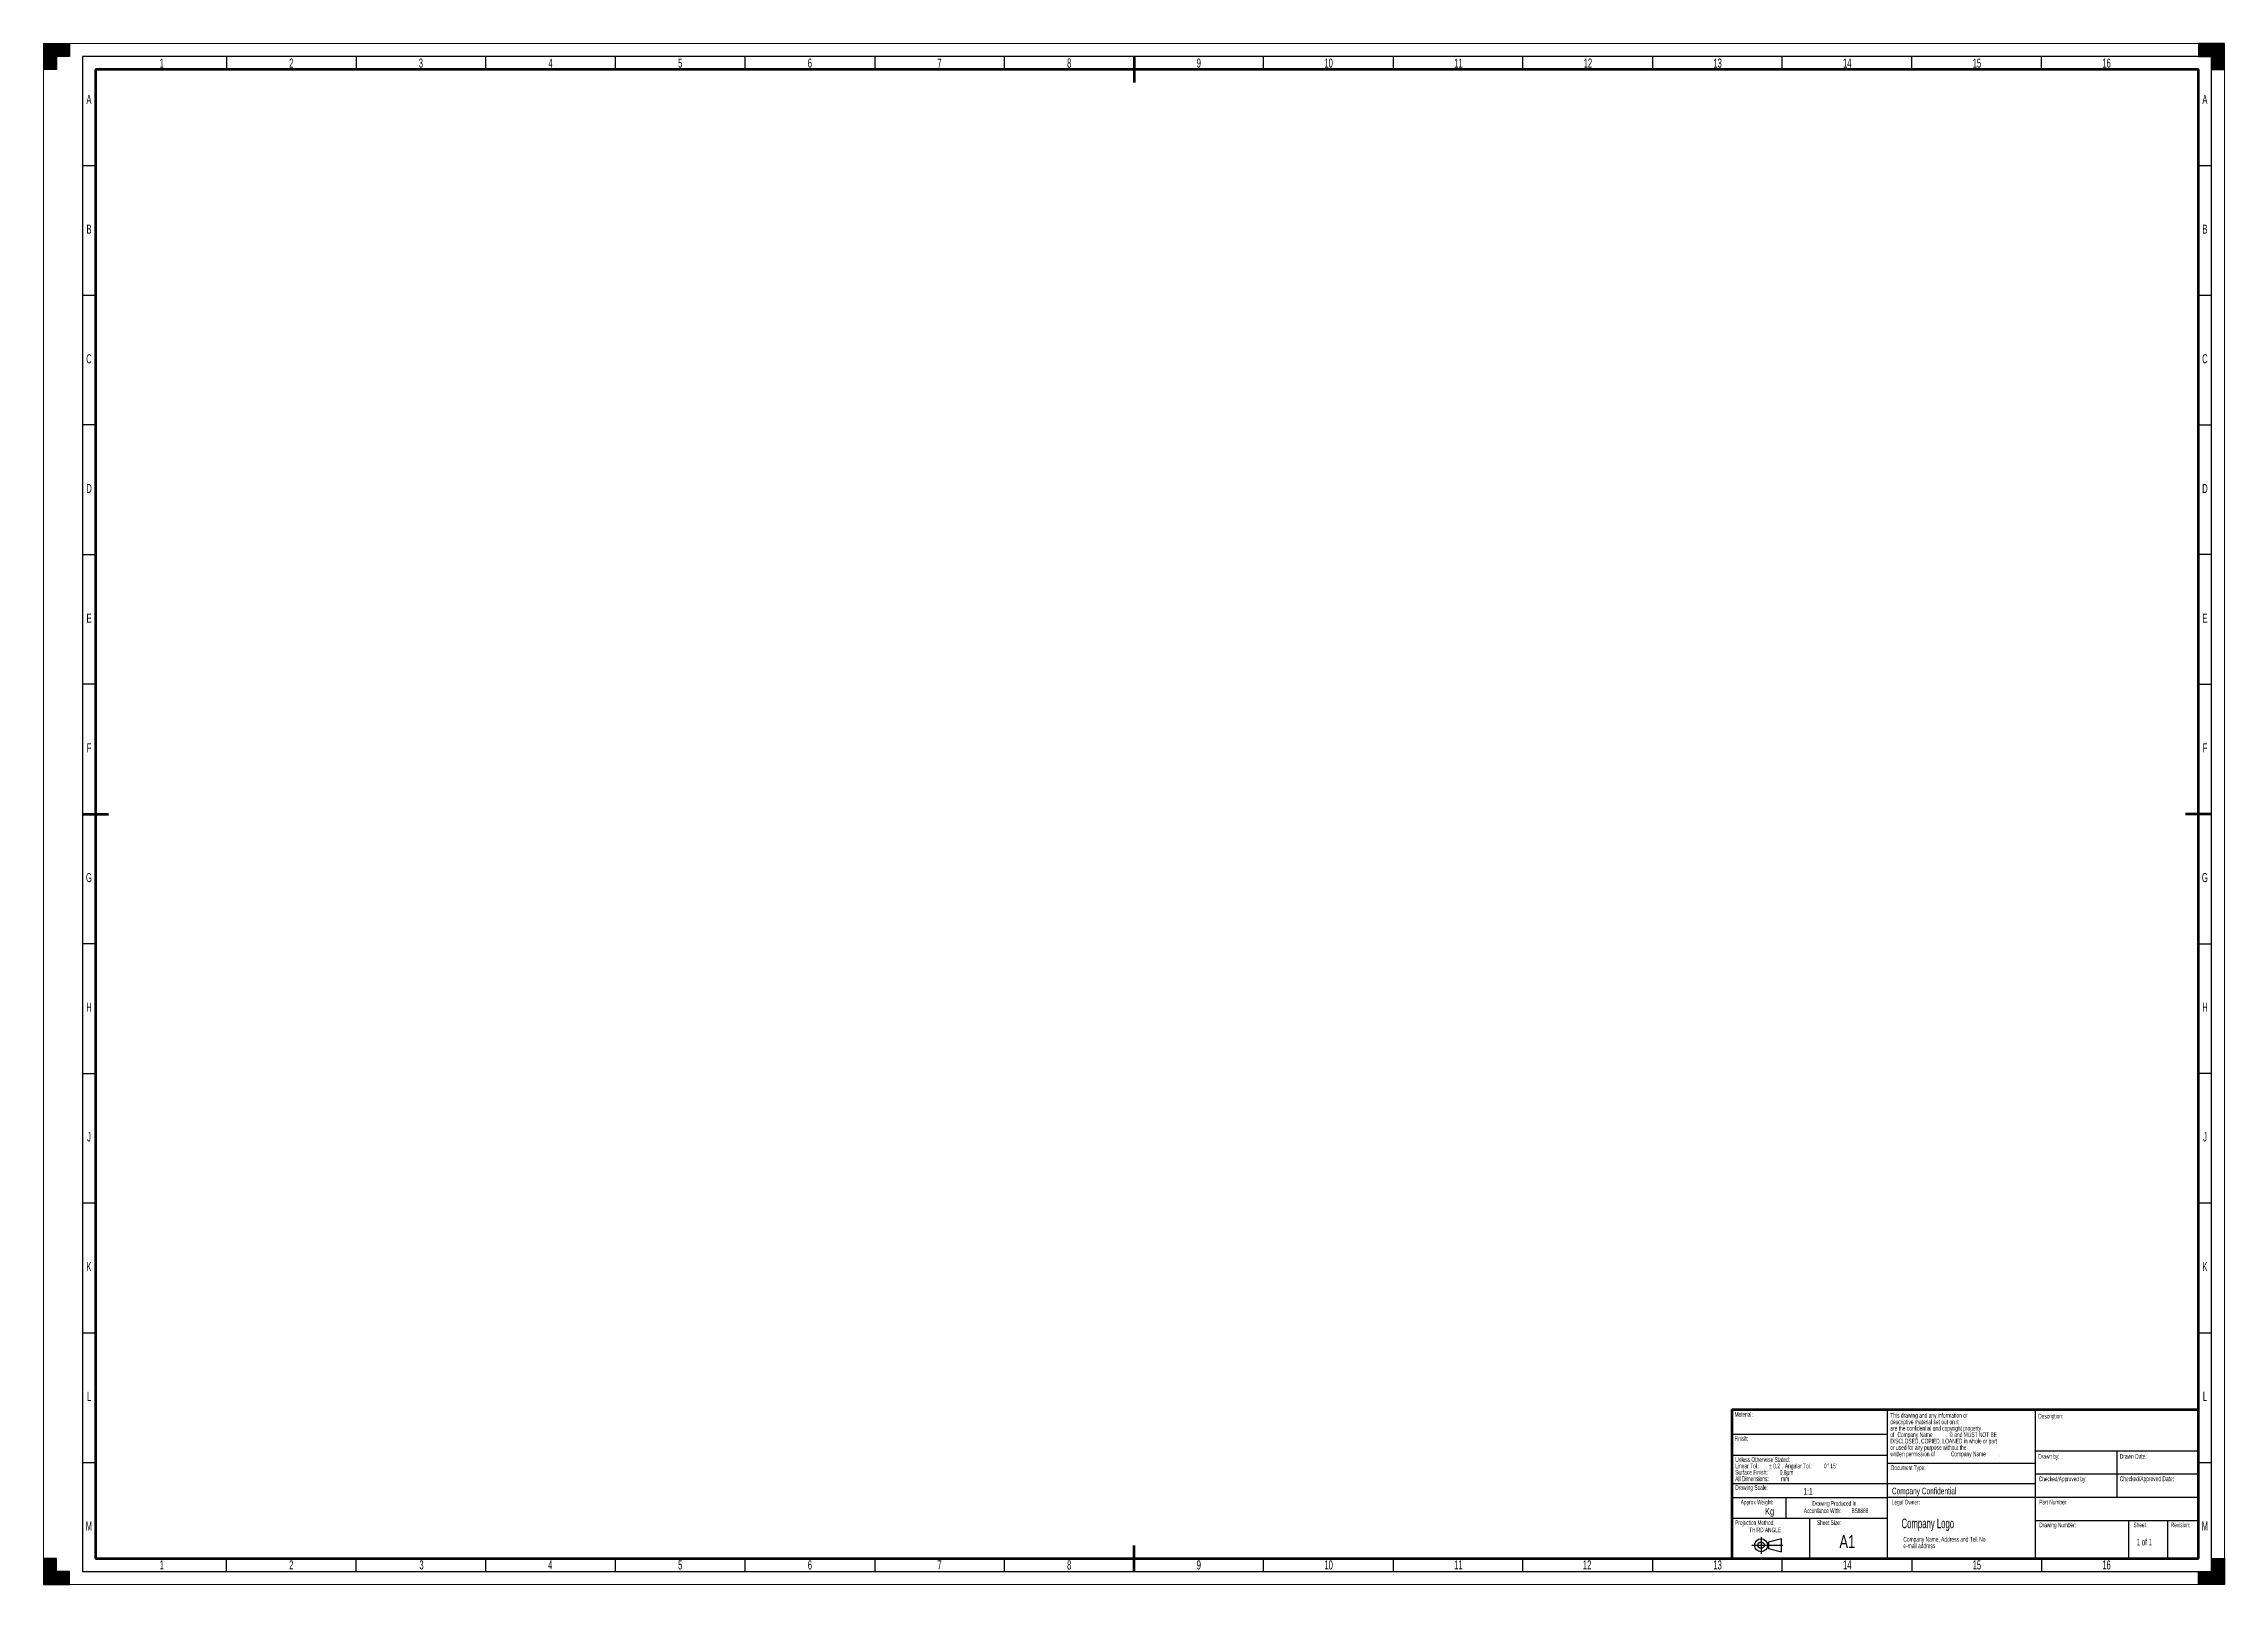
# Model space of a CAD drawing. Header units: millimetres. Extents: x 0 to 841, y 0 to 594.
import ezdxf

# ---------------------------------------------------------------- set-up
doc = ezdxf.new("R2010")
doc.units = ezdxf.units.MM
doc.layers.add('BORDER', color=7, linetype='Continuous')
doc.layers.add('TRIM', color=7, linetype='Continuous')
doc.styles.add('SLDTEXTSTYLE0', font='TXT', dxfattribs={"width": 0.605})
doc.styles.add('SLDTEXTSTYLE1', font='TXT', dxfattribs={"width": 0.57})
doc.styles.add('SLDTEXTSTYLE2', font='TXT', dxfattribs={"width": 0.75})

# ---------------------------------------------------------------- blocks, each defined once
blk = doc.blocks.new('SW_NOTE_0')
at = {"layer": 'BORDER', "color": 0, "char_height": 1.8, "attachment_point": 2, "style": 'SLDTEXTSTYLE0'}
for s, insert in [('Drawing Produced In', (11.28, 2.32)), ('Accordance With:', (6.64, -0.48)), ('BS8888', (21.13, -0.48))]:
    blk.add_mtext(s, dxfattribs=dict(at, insert=insert))
blk = doc.blocks.new('SW_NOTE_1')
at = {"layer": 'BORDER', "color": 0, "char_height": 1.8, "attachment_point": 1, "style": 'SLDTEXTSTYLE0'}
for s, insert in [('Projection Method:', (0, 2.32)), ('THIRD ANGLE', (5.4, -0.48))]:
    blk.add_mtext(s, dxfattribs=dict(at, insert=insert))
blk = doc.blocks.new('SW_NOTE_2')
at = {"layer": 'BORDER', "color": 0, "char_height": 1.8521, "attachment_point": 1, "style": 'SLDTEXTSTYLE0'}
for s, insert in [('e-mail address', (0, -0.08)), ('Company Name, Address and Tel. No', (0, 2.39))]:
    blk.add_mtext(s, dxfattribs=dict(at, insert=insert))
blk = doc.blocks.new('SW_NOTE_3')
at = {"layer": 'BORDER', "color": 0, "attachment_point": 1, "style": 'SLDTEXTSTYLE0'}
for s, insert, char_height in [('This drawing and any information or', (0, 2.39), 1.8521), ('descriptive material set out on it', (0, -0.08), 1.8521), ('are the confidential and copyright property', (0, -2.55), 1.8521), ('of', (0, -5.02), 1.852), ('DISCLOSED, COPIED, LOANED in whole or part', (0, -7.49), 1.8521), ('Company Name', (2.74, -5.02), 1.8521), ('.', (21.4, -5.03), 1.85), ('© and MUST NOT BE', (22.78, -5.02), 1.8521), ('written permission of', (0, -12.43), 1.8521), ('or used for any purpose without the', (0, -9.96), 1.8521), ('Company Name', (23.32, -12.43), 1.8521), ('.', (41.98, -12.43), 1.85)]:
    blk.add_mtext(s, dxfattribs=dict(at, insert=insert, char_height=char_height))
blk = doc.blocks.new('SW_NOTE_4')
at = {"layer": 'BORDER', "color": 0, "attachment_point": 1, "style": 'SLDTEXTSTYLE0'}
for s, insert, char_height in [('Unless Otherwise Stated:', (0, 2.39), 1.8521), ('Linear Tol.:', (0, -0.08), 1.8521), (', Angular Tol.:', (18.12, -0.08), 1.8521), ('All Dimensions:', (0, -5.02), 1.8521), ('Surface Finish:', (0, -2.55), 1.8521), ('%%p', (13.03, -0.08), 1.852), ('0.2', (14.69, -0.08), 1.852), ('0.8µm', (17.15, -2.55), 1.852), ('mm', (17.7, -5.02), 1.852), ('0', (34.17, -0.08), 1.85), ('%%d', (35.54, -0.08), 1.852), ("15'", (36.65, -0.08), 1.852)]:
    blk.add_mtext(s, dxfattribs=dict(at, insert=insert, char_height=char_height))

msp = doc.modelspace()

# ---------------------------------------------------------------- hatches: boundary and pattern name
at = {"layer": 'TRIM'}
for points in [[(0, 584), (5, 584), (5, 589), (10, 589), (10, 594), (0, 594)], [(831, 589), (833.5, 589), (833.5, 594), (831, 594)], [(833.5, 594), (833.5, 589), (836, 589), (836, 584), (841, 584), (841, 594)], [(5, 5), (5, 10), (0, 10), (0, 0), (10, 0), (10, 5)], [(836, 5), (833.5, 5), (833.5, 0), (841, 0), (841, 10), (836, 10)], [(833.5, 0), (833.5, 5), (831, 5), (831, 0)]]:
    msp.add_hatch(color=256, dxfattribs=at).paths.add_polyline_path(points, flags=0)

# ---------------------------------------------------------------- linework, layer by layer
at = {"color": 7, "linetype": 'Continuous', "lineweight": 0}
for p, q in [((0, 0), (0, 594)), ((0, 594), (841, 594)), ((841, 0), (841, 594)), ((0, 0), (841, 0))]:
    msp.add_line(p, q, dxfattribs=at)
at = {"layer": 'BORDER', "linetype": 'Continuous', "lineweight": 30}
for p, q in [((836, 589), (15, 589)), ((15, 589), (15, 5)), ((220.5, 584), (220.5, 589)), ((270.5, 584), (270.5, 589)), ((320.5, 589), (320.5, 584)), ((370.5, 584), (370.5, 589)), ((470.5, 584), (470.5, 589)), ((520.5, 589), (520.5, 584)), ((570.5, 584), (570.5, 589)), ((620.5, 589), (620.5, 584)), ((670.5, 584), (670.5, 589)), ((836, 5), (836, 589)), ((20, 447), (15, 447)), ((831, 447), (836, 447)), ((15, 397), (20, 397)), ((836, 397), (831, 397)), ((20, 347), (15, 347)), ((831, 347), (836, 347)), ((20, 247), (15, 247)), ((831, 247), (836, 247)), ((15, 197), (20, 197)), ((836, 197), (831, 197)), ((20, 147), (15, 147)), ((836, 147), (831, 147)), ((670.21, 17.58), (665.21, 16.33)), ((670.21, 12.58), (670.21, 17.58)), ((831, 24.5), (768, 24.5)), ((804.2, 10), (804.2, 24.5)), ((819.2, 10), (819.2, 24.5)), ((220.5, 5), (220.5, 10)), ((270.5, 5), (270.5, 10)), ((320.5, 10), (320.5, 5)), ((370.5, 5), (370.5, 10)), ((470.5, 5), (470.5, 10)), ((520.5, 10), (520.5, 5)), ((570.5, 5), (570.5, 10)), ((620.5, 10), (620.5, 5)), ((665.21, 16.33), (665.21, 13.83)), ((665.21, 13.83), (670.21, 12.58)), ((670.5, 5), (670.5, 10)), ((15, 5), (836, 5))]:
    msp.add_line(p, q, dxfattribs=at)
at = {"layer": 'BORDER', "lineweight": 30}
for p, q in [((70.5, 589), (70.5, 584)), ((120.5, 589), (120.5, 584)), ((170.5, 584), (170.5, 589)), ((720.5, 584), (720.5, 589)), ((770.5, 584), (770.5, 589)), ((15, 547), (20, 547)), ((831, 547), (836, 547)), ((15, 497), (20, 497)), ((831, 497), (836, 497)), ((15, 97), (20, 97)), ((831, 97), (836, 97)), ((711, 67.36), (711, 10.36)), ((768, 67.36), (768, 10.36)), ((651, 57.86), (711, 57.86)), ((768, 51.5), (831, 51.5)), ((799.5, 51.5), (799.5, 33.5)), ((15, 47), (20, 47)), ((651, 49.86), (662.05, 49.86)), ((662.05, 49.86), (711, 49.86)), ((768, 46.61), (711, 46.61)), ((831, 42.5), (768, 42.5)), ((831, 47), (836, 47)), ((651, 38.86), (711, 38.86)), ((711, 38.86), (768, 38.86)), ((651, 33.5), (671.9, 33.5)), ((651, 25.5), (681, 25.5)), ((671.9, 33.5), (711, 33.5)), ((671.9, 33.5), (671.9, 25.5)), ((681, 25.5), (711, 25.5)), ((681, 25.5), (681, 10.36)), ((768, 33.5), (711, 33.5)), ((831, 33.5), (768, 33.5)), ((70.5, 5), (70.5, 10)), ((120.5, 5), (120.5, 10)), ((170.5, 5), (170.5, 10)), ((720.5, 10), (720.5, 5)), ((770.5, 10), (770.5, 5))]:
    msp.add_line(p, q, dxfattribs=at)
at = {"layer": 'BORDER', "linetype": 'Continuous', "lineweight": 60}
for p, q in [((420.5, 589.05), (420.5, 579.05)), ((831, 584), (20, 584)), ((20, 584), (20, 10)), ((831, 10), (831, 584)), ((15, 297), (25, 297)), ((836, 297), (826, 297)), ((651, 67.36), (651, 10.36)), ((20, 10), (831, 10))]:
    msp.add_line(p, q, dxfattribs=at)
at = {"layer": 'BORDER', "lineweight": 60}
for p, q in [((651, 67.36), (831, 67.36)), ((420.5, 4.99), (420.5, 14.99))]:
    msp.add_line(p, q, dxfattribs=at)
at = {"layer": 'BORDER'}
for p, q in [((662.31, 18.26), (662.31, 11.81)), ((658.77, 15.08), (670.78, 15.08))]:
    msp.add_line(p, q, dxfattribs=at)
at = {"layer": 'BORDER', "linetype": 'Continuous', "lineweight": 30}
for radius in [2.5, 1.25]:
    msp.add_circle((662.31, 15.08), radius, dxfattribs=at)
at = {"layer": 'TRIM'}
for p, q in [((0, 594), (10, 594)), ((0, 594), (0, 584)), ((10, 589), (5, 589)), ((5, 589), (5, 584)), ((10, 594), (10, 589)), ((831, 589), (836, 589)), ((836, 589), (836, 584)), ((5, 584), (0, 584)), ((5, 10), (0, 10)), ((0, 10), (0, 0)), ((5, 5), (5, 10)), ((836, 5), (836, 10)), ((836, 10), (841, 10)), ((0, 0), (10, 0)), ((10, 5), (5, 5)), ((10, 0), (10, 5)), ((831, 0), (831, 5)), ((831, 5), (836, 5))]:
    msp.add_line(p, q, dxfattribs=at)
at = {"layer": 'TRIM', "linetype": 'Continuous'}
for p, q in [((831, 594), (831, 589)), ((841, 594), (831, 594)), ((841, 584), (841, 594)), ((836, 584), (841, 584)), ((836, 10), (841, 10)), ((841, 10), (841, 0)), ((831, 0), (831, 5)), ((841, 0), (831, 0))]:
    msp.add_line(p, q, dxfattribs=at)

# ---------------------------------------------------------------- block references
at = {"layer": 'BORDER'}
for name, p in [('SW_NOTE_3', (712.18, 63.67)), ('SW_NOTE_4', (652.36, 46.66)), ('SW_NOTE_0', (679.32, 29.77)), ('SW_NOTE_1', (652.36, 22.36)), ('SW_NOTE_2', (717.21, 15.89))]:
    msp.add_blockref(name, p, dxfattribs=at)

# ---------------------------------------------------------------- texts
at = {"layer": 'BORDER', "color": 7, "char_height": 3.5, "attachment_point": 2, "style": 'SLDTEXTSTYLE0'}
for s, insert in [('1', (45.56, 588.25)), ('2', (95.5, 588.25)), ('3', (145.5, 588.25)), ('4', (195.49, 588.25)), ('5', (245.5, 588.25)), ('6', (295.5, 588.25)), ('7', (345.5, 588.25)), ('8', (395.5, 588.25)), ('9', (445.5, 588.25)), ('10', (495.57, 588.25)), ('11', (545.63, 588.25)), ('12', (595.56, 588.25)), ('13', (645.57, 588.25)), ('14', (695.56, 588.25)), ('15', (745.56, 588.25)), ('16', (795.56, 588.25)), ('A', (17.48, 574.25)), ('A', (833.48, 574.25)), ('B', (17.52, 524.25)), ('B', (833.52, 524.25)), ('C', (17.49, 474.25)), ('C', (833.49, 474.25)), ('D', (17.5, 424.25)), ('D', (833.5, 424.25)), ('E', (17.52, 374.25)), ('E', (833.52, 374.25)), ('F', (17.49, 324.25)), ('F', (833.49, 324.25)), ('G', (17.47, 274.25)), ('G', (833.47, 274.25)), ('H', (17.51, 224.25)), ('H', (833.51, 224.25)), ('J', (17.53, 174.25)), ('J', (833.53, 174.25)), ('K', (17.5, 124.25)), ('K', (833.5, 124.25)), ('L', (17.51, 74.25)), ('L', (833.51, 74.25)), ('M', (17.46, 24.25)), ('M', (833.46, 24.25)), ('1', (45.56, 9.25)), ('2', (95.5, 9.25)), ('3', (145.75, 9.25)), ('4', (195.37, 9.25)), ('5', (245.5, 9.25)), ('6', (295.5, 9.25)), ('7', (345.5, 9.25)), ('8', (395.5, 9.25)), ('9', (445.5, 9.25)), ('10', (495.57, 9.25)), ('11', (545.63, 9.25)), ('12', (595.24, 9.25)), ('13', (645.57, 9.25)), ('14', (695.56, 9.25)), ('15', (745.56, 9.25)), ('16', (795.56, 9.25))]:
    msp.add_mtext(s, dxfattribs=dict(at, insert=insert))
at = {"layer": 'BORDER'}
for s, insert, char_height, attachment_point, style in [('Material:', (652.13, 66.46), 1.8, 1, 'SLDTEXTSTYLE0'), ('Description:', (769.25, 65.76), 1.8, 1, 'SLDTEXTSTYLE0'), ('Finish:', (652.07, 57.11), 1.8, 1, 'SLDTEXTSTYLE0'), ('Document Type:', (712.42, 45.87), 1.8, 1, 'SLDTEXTSTYLE0'), ('Drawn by:', (769.25, 50.22), 1.8, 1, 'SLDTEXTSTYLE0'), ('Drawn Date:', (800.65, 50.28), 1.8521, 1, 'SLDTEXTSTYLE0'), ('Drawing Scale:', (652.36, 38.27), 1.8521, 1, 'SLDTEXTSTYLE0'), ('1:1', (678.68, 37.13), 2.5, 1, 'SLDTEXTSTYLE0'), ('Company Confidential', (712.79, 37.25), 2.5, 1, 'SLDTEXTSTYLE0'), ('Checked/Approved by:', (769.44, 41.58), 1.8, 1, 'SLDTEXTSTYLE0'), ('Checked/Approved Date:', (800.65, 41.64), 1.8521, 1, 'SLDTEXTSTYLE0'), ('Approx Weight:', (660.71, 32.61), 1.8, 2, 'SLDTEXTSTYLE0'), ('Kg', (663.85, 29.49), 2.646, 1, 'SLDTEXTSTYLE2'), ('Legal Owner:', (712.77, 32.61), 1.8, 1, 'SLDTEXTSTYLE0'), ('Company Logo', (716.49, 25.36), 3.6946, 1, 'SLDTEXTSTYLE0'), ('Part Number:', (769.63, 32.61), 1.8, 1, 'SLDTEXTSTYLE0'), ('Sheet Size:', (688.55, 24.72), 1.8, 2, 'SLDTEXTSTYLE0'), ('A1', (695.6, 18.98), 5, 2, 'SLDTEXTSTYLE2'), ('Drawing Number:', (769.61, 23.84), 1.8, 1, 'SLDTEXTSTYLE0'), ('Sheet:', (805.95, 23.84), 1.8, 1, 'SLDTEXTSTYLE0'), ('1 of 1', (807.16, 17.56), 2.5, 1, 'SLDTEXTSTYLE1'), ('Revision:', (820.36, 23.84), 1.8, 1, 'SLDTEXTSTYLE0')]:
    msp.add_mtext(s, dxfattribs=dict(at, insert=insert, char_height=char_height, attachment_point=attachment_point, style=style))

doc.saveas('drawing.dxf')
